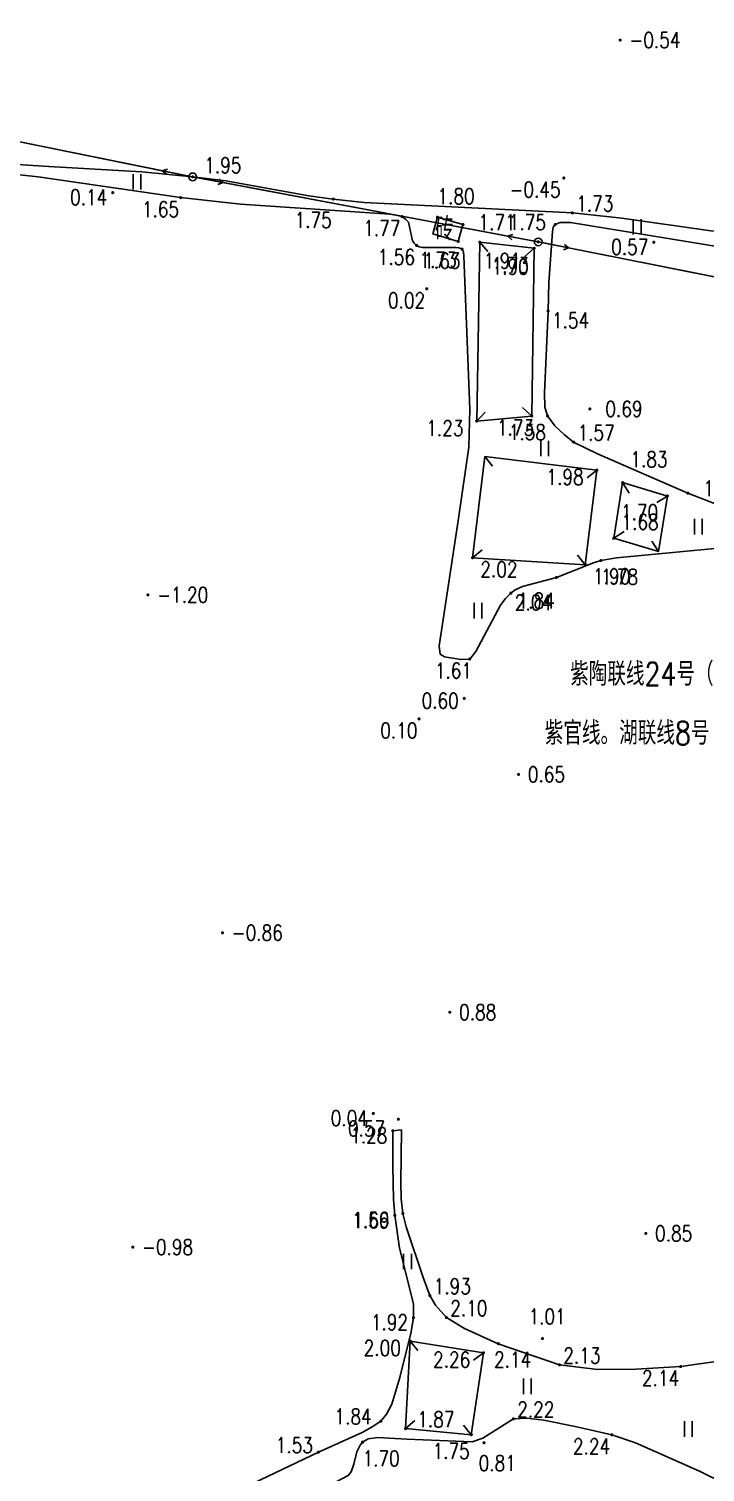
# Model space of a CAD drawing. Extents: x 500064 to 501389, y 2542464 to 2545400.
# Drawn here: x 500725.4 to 500769, y 2543635.3 to 2543728.4 of the extents above; entities that cross this region are included whole.
import ezdxf
from ezdxf.enums import TextEntityAlignment as Align

# ---------------------------------------------------------------- set-up
doc = ezdxf.new("R2010")
doc.units = 0
doc.header["$LTSCALE"] = 0.5
doc.layers.get('0').update_dxf_attribs({"linetype": 'CONTINUOUS', "lineweight": 5})
doc.layers.add('GCD', color=8, linetype='CONTINUOUS')
doc.layers.add('地形图', color=8, linetype='CONTINUOUS')
doc.styles.add('HZ', font='romans.shx', dxfattribs={"width": 0.8, "bigfont": 'hztxt.shx'})
doc.linetypes.add('10421', pattern='A,2,[150,AAA.SHX,S=1,R=0,X=0,Y=1],1e-11', length=2)

# ---------------------------------------------------------------- blocks, each defined once
blk = doc.blocks.new('GC200')
at = {"linetype": 'Continuous', "const_width": 0.2, "flags": 128}
blk.add_lwpolyline([(-0.1, 0, 1), (0.1, 0, 1)], format="xyb", close=True, dxfattribs=at)
blk = doc.blocks.new('gc121')
for p, q in [((-0.5, -1), (-0.5, 1)), ((0.5, -1), (0.5, 1))]:
    blk.add_line(p, q)
blk = doc.blocks.new('gc013b')
at = {"linetype": 'Continuous'}
blk.add_line((0.5, 0), (4, 0), dxfattribs=at)
at = {"linetype": 'Continuous', "flags": 128}
blk.add_lwpolyline([(3.39, 0.35), (4, 0), (3.39, -0.35)], dxfattribs=at)
blk = doc.blocks.new('gc170')
at = {"linetype": 'Continuous'}
blk.add_circle((0, 0), 0.5, dxfattribs=at)

msp = doc.modelspace()

# ---------------------------------------------------------------- linework, layer by layer
at = {"layer": '地形图', "linetype": 'Continuous'}
for p, q in [((500701.462, 2543725.83), (500733.959, 2543719.243)), ((500737.885, 2543718.476), (500756.25, 2543715.021)), ((500754.445, 2543714.629), (500754.974, 2543714.028)), ((500757.957, 2543714.241), (500757.357, 2543713.712)), ((500792.79, 2543707.786), (500760.178, 2543714.262)), ((500757.8, 2543703.416), (500757.213, 2543703.959)), ((500754.246, 2543703.085), (500754.79, 2543703.672)), ((500754.776, 2543700.809), (500755.269, 2543700.18)), ((500761.999, 2543699.931), (500761.369, 2543699.438)), ((500763.664, 2543699.119), (500764.089, 2543698.441)), ((500766.554, 2543698.256), (500765.876, 2543697.831)), ((500763.085, 2543695.531), (500763.763, 2543695.956)), ((500765.975, 2543694.668), (500765.55, 2543695.346)), ((500753.981, 2543694.273), (500754.596, 2543694.785)), ((500761.256, 2543693.822), (500760.744, 2543694.437)), ((500749.955, 2543643.733), (500750.458, 2543643.111)), ((500754.682, 2543642.977), (500754.037, 2543642.504)), ((500749.66, 2543638.078), (500750.265, 2543638.601)), ((500753.9, 2543637.684), (500753.406, 2543638.313))]:
    msp.add_line(p, q, dxfattribs=at)
at = {"layer": '地形图', "linetype": '10421', "flags": 128}
msp.add_lwpolyline([(500860.343, 2543851.928), (500860.047, 2543848.173), (500860.224, 2543843.871), (500860.586, 2543841.436), (500861.444, 2543839.235), (500862.157, 2543836.826), (500862.338, 2543834.809), (500861.901, 2543832.451), (500860.911, 2543830.439), (500859.128, 2543827.609), (500851.893, 2543817.011), (500850.945, 2543815.282), (500850.008, 2543813.394), (500847.518, 2543806.489), (500847.098, 2543805.734), (500846.64, 2543805.158), (500845.603, 2543804.195), (500844.63, 2543803.65), (500843.912, 2543803.41), (500843.033, 2543803.431), (500841.899, 2543803.694), (500838.886, 2543804.666), (500837.358, 2543805.028), (500836.219, 2543805.211), (500835.198, 2543805.278), (500833.319, 2543805.204), (500832.559, 2543805.261), (500831.069, 2543805.446), (500823.29, 2543806.657), (500820.881, 2543807.2), (500817.506, 2543808.162), (500813.685, 2543809.652), (500811.133, 2543811.063), (500810.562, 2543811.189), (500809.059, 2543811.24), (500806.627, 2543811.101), (500804.968, 2543810.83), (500804.108, 2543810.524), (500803.544, 2543810.028), (500802.875, 2543809.264), (500802.289, 2543808.208), (500801.898, 2543807.177), (500801.711, 2543806.174), (500801.722, 2543805.504), (500802.184, 2543804.167), (500802.293, 2543803.494), (500802.284, 2543802.744), (500802.173, 2543802.052), (500802.121, 2543801.759), (500802.038, 2543801.542), (500801.778, 2543801.351), (500798.924, 2543800.552), (500798.309, 2543800.226), (500798.148, 2543800.084), (500798.065, 2543799.938), (500797.985, 2543799.517), (500798.448, 2543797.098), (500798.544, 2543796.806), (500798.733, 2543796.507), (500798.851, 2543796.454), (500799.025, 2543796.436), (500799.182, 2543796.474), (500799.312, 2543796.541), (500800.273, 2543797.618), (500800.469, 2543797.754), (500800.737, 2543797.895), (500801.053, 2543797.953), (500801.388, 2543797.941), (500804.649, 2543797.386), (500805.832, 2543797.09), (500809.789, 2543795.991), (500814.45, 2543794.43), (500819.265, 2543792.747), (500823.708, 2543790.935), (500830.01, 2543788.428), (500830.42, 2543788.161), (500830.684, 2543787.752), (500830.717, 2543787.25), (500830.635, 2543786.574), (500828.876, 2543781.625), (500824.671, 2543771.397), (500823.392, 2543767.802), (500820.356, 2543759.78), (500819.801, 2543757.665), (500819.636, 2543756.3), (500819.695, 2543755.201), (500819.926, 2543753.871), (500820.289, 2543752.135), (500820.164, 2543750.426), (500819.733, 2543748.326), (500814.277, 2543735.818), (500812.157, 2543730.812), (500810.77, 2543727.398), (500810.197, 2543726.096), (500804.923, 2543715.593), (500801.135, 2543708.145), (500800.056, 2543706.559), (500799.568, 2543706.249), (500798.843, 2543705.997), (500797.404, 2543705.787), (500796.77, 2543705.817), (500796.121, 2543705.928), (500789.994, 2543708.502), (500787.543, 2543709.301), (500781.647, 2543711.482), (500775.489, 2543713.089), (500771.585, 2543714.053), (500760.307, 2543715.899), (500759.63, 2543715.908), (500759.318, 2543715.773), (500759.19, 2543715.596), (500759.132, 2543715.308), (500758.909, 2543712.025), (500758.852, 2543710.191), (500758.616, 2543704.913), (500758.641, 2543703.982), (500758.815, 2543703.42), (500759.291, 2543702.774), (500759.912, 2543702.198), (500760.502, 2543701.735), (500762.052, 2543700.977), (500767.871, 2543698.438), (500770.746, 2543697.33), (500775.392, 2543695.692), (500776.018, 2543695.527), (500776.429, 2543695.584), (500777.993, 2543696.026), (500778.308, 2543696.078), (500778.564, 2543696.038), (500778.801, 2543695.977), (500786.589, 2543693.437), (500788.881, 2543692.619), (500791.081, 2543691.701), (500793.057, 2543690.679), (500793.256, 2543690.443), (500793.444, 2543690.116), (500793.597, 2543689.678), (500793.583, 2543689.13), (500793.424, 2543688.696), (500792.696, 2543687.458), (500792.27, 2543686.532), (500789.308, 2543677.158), (500787.385, 2543672.284), (500786.233, 2543668.935), (500784.592, 2543662.504), (500783.42, 2543656.342), (500783.174, 2543653.102), (500783.306, 2543649.457), (500783.549, 2543647.984), (500784.91, 2543643.685), (500785.566, 2543641.799), (500786.043, 2543639.398), (500786.337, 2543637.109), (500786.169, 2543630.304), (500786.054, 2543629.794), (500785.868, 2543629.496), (500785.369, 2543629.434), (500784.87, 2543629.534), (500782.302, 2543630.056), (500780.179, 2543630.601), (500776.162, 2543631.868), (500773.51, 2543632.933), (500768.622, 2543635.33), (500764.488, 2543637.161), (500762.961, 2543637.683), (500760.591, 2543638.221), (500758.572, 2543638.617), (500757.477, 2543638.755), (500756.614, 2543638.711), (500754.644, 2543637.464), (500753.951, 2543637.222), (500749.75, 2543637.4), (500747.868, 2543637.509), (500747.238, 2543637.413), (500746.88, 2543637.207), (500746.726, 2543637.013), (500746.522, 2543636.579), (500746.314, 2543635.787), (500746.138, 2543635.303), (500745.946, 2543635.058), (500741.716, 2543632.814), (500739.79, 2543631.823), (500734.266, 2543628.917), (500733.774, 2543628.751), (500733.273, 2543628.674), (500733.04, 2543628.823), (500732.916, 2543629.01), (500732.441, 2543630.626), (500732.355, 2543630.78), (500732.197, 2543630.906), (500731.749, 2543631.013), (500731.241, 2543631.002), (500724.288, 2543630.447), (500712.949, 2543630.645), (500711.325, 2543630.634), (500700.435, 2543629.704), (500690.727, 2543628.745), (500688.358, 2543628.605), (500683.424, 2543628.311), (500679.368, 2543628.16), (500675.508, 2543628.369), (500672.672, 2543628.904), (500670.448, 2543629.513), (500669.135, 2543630.089), (500666.228, 2543631.331), (500663.88, 2543632.429), (500662.231, 2543633.593), (500661.28, 2543634.705), (500660.618, 2543636.077), (500659.469, 2543640.107), (500658.985, 2543641.512), (500658.469, 2543642.778), (500656.226, 2543646.444), (500655.177, 2543647.656), (500648.572, 2543653.759), (500648.131, 2543654.519), (500647.792, 2543655.337), (500647.668, 2543656.082), (500647.599, 2543656.926), (500648.349, 2543665.451), (500648.591, 2543668.017), (500648.598, 2543669.946), (500648.074, 2543678.756), (500648.063, 2543679.504), (500648.153, 2543680.673), (500648.66, 2543685.231), (500649.522, 2543690.364), (500649.605, 2543691.42), (500649.602, 2543692.247), (500649.394, 2543692.709), (500649.152, 2543693.058), (500639.722, 2543698.395), (500639.047, 2543698.96), (500638.606, 2543699.429), (500638.363, 2543700.114), (500638.123, 2543701.005), (500637.19, 2543705.892), (500637.056, 2543707.165), (500637.173, 2543709.494), (500637.972, 2543713.611), (500638.014, 2543714.168), (500637.897, 2543715.46), (500637.016, 2543719.21), (500636.885, 2543720.059), (500636.661, 2543722.165), (500636.162, 2543732.418), (500636.259, 2543733.964), (500636.438, 2543735.027), (500636.684, 2543735.902), (500637.752, 2543739.042), (500640.183, 2543744.392), (500644.069, 2543753.036), (500646.886, 2543758.268), (500646.946, 2543758.764), (500646.947, 2543759.128), (500646.805, 2543759.441), (500646.535, 2543759.695), (500644.538, 2543760.65)], dxfattribs=at)
at = {"layer": '地形图', "linetype": 'Continuous', "flags": 128}
msp.add_lwpolyline([(500813.507, 2543809.992), (500809.076, 2543785.297), (500803.687, 2543756.259), (500799.342, 2543730.707), (500794.752, 2543707.397), (500758.216, 2543714.651), (500735.919, 2543718.846), (500699.502, 2543726.227), (500661.202, 2543734.632)], dxfattribs=at)
at = {"layer": '地形图', "linetype": '10421', "flags": 128}
for points in [[(500706.529, 2543720.979), (500708.174, 2543720.499), (500709.745, 2543720.177), (500720.746, 2543719.883), (500722.586, 2543719.769), (500726.647, 2543719.513), (500732.644, 2543719.164), (500735.919, 2543718.846), (500738.058, 2543718.589), (500743.408, 2543717.631), (500744.995, 2543717.413), (500746.995, 2543717.201), (500760.419, 2543716.522), (500763.621, 2543716.181), (500769.344, 2543715.367), (500772.08, 2543715.103), (500772.748, 2543715.047), (500775.744, 2543715.105), (500778.164, 2543715.136), (500781.92, 2543715.039), (500784.234, 2543714.894), (500787, 2543714.575), (500787.895, 2543714.373), (500790.184, 2543713.683), (500791.043, 2543713.628), (500791.708, 2543713.781), (500792.15, 2543713.917), (500793.549, 2543714.617), (500794.534, 2543715.245), (500795.468, 2543716.071), (500796.661, 2543717.913), (500797.732, 2543720.091), (500798.372, 2543722.062), (500799.374, 2543727.125), (500800.126, 2543729.72), (500800.858, 2543732.095), (500803.447, 2543737.175), (500803.892, 2543738.504), (500804.137, 2543739.393), (500804.163, 2543740.655), (500804.022, 2543741.342), (500803.417, 2543742.995), (500803.246, 2543743.756), (500803.486, 2543750.691), (500803.476, 2543753.099), (500803.333, 2543755.106), (500803.006, 2543758.988), (500801.799, 2543760.973), (500800.188, 2543762.985), (500798.626, 2543764.274), (500795.442, 2543766.112), (500791.489, 2543768.134), (500788.471, 2543769.48), (500786.047, 2543770.907), (500785.534, 2543771.145), (500785.248, 2543771.214), (500784.991, 2543771.265), (500784.531, 2543771.256), (500784.049, 2543771.205), (500780.566, 2543770.502), (500777.837, 2543770.36), (500776.815, 2543770.187), (500776.335, 2543770.037), (500776.061, 2543769.914), (500775.536, 2543769.527), (500774.206, 2543767.977), (500773.884, 2543767.775), (500773.604, 2543767.688), (500773.051, 2543767.682), (500772.585, 2543767.729), (500755.788, 2543771.432), (500753.106, 2543772.135), (500749.477, 2543773.358), (500747.533, 2543774.108), (500745.86, 2543774.842), (500743.173, 2543776.386), (500742.52, 2543777.176), (500741.244, 2543779.813), (500740.76, 2543780.342), (500739.958, 2543780.89), (500736.777, 2543782.714), (500735.567, 2543783.254), (500734.871, 2543783.505), (500730.206, 2543784.607), (500728.934, 2543784.815), (500727.916, 2543784.906), (500726.198, 2543784.855), (500717.617, 2543784.129), (500712.892, 2543782.483), (500708.354, 2543779.408), (500704.932, 2543775.605), (500703.125, 2543771.764), (500702.321, 2543767.851), (500701.748, 2543763.612), (500701.6, 2543752.054), (500701.232, 2543748.217), (500700.381, 2543742.743), (500698.005, 2543732.182), (500697.874, 2543731.287), (500697.885, 2543730.639), (500697.99, 2543729.51), (500698.254, 2543728.338), (500698.633, 2543727.528), (500699.554, 2543726.418), (500699.942, 2543725.09), (500700.158, 2543724.447), (500700.715, 2543723.963), (500701.083, 2543723.681), (500701.833, 2543723.209), (500703.609, 2543722.202), (500704.511, 2543721.793)], [(500749.391, 2543657.349), (500749.354, 2543653.953), (500749.374, 2543652.904), (500749.484, 2543651.965), (500749.699, 2543651.101), (500750.795, 2543647.83), (500751.225, 2543646.664), (500751.593, 2543646.056), (500752.291, 2543645.247), (500753.457, 2543644.536), (500755.642, 2543643.561), (500759.588, 2543642.192), (500762.031, 2543641.902), (500764.507, 2543641.926), (500767.41, 2543642.082), (500770.755, 2543642.554), (500772.418, 2543643.116), (500773.738, 2543643.694), (500775.07, 2543644.429), (500776.623, 2543645.612), (500777.248, 2543646.571), (500777.795, 2543647.597), (500778.464, 2543649.086), (500779.502, 2543651.933), (500780.579, 2543654.969), (500781.347, 2543657.47), (500781.826, 2543659.723), (500784.124, 2543673.351), (500784.403, 2543675.534), (500784.518, 2543677.342), (500784.416, 2543679.988), (500784.315, 2543680.518), (500784.14, 2543681.126), (500783.938, 2543681.654), (500783.816, 2543681.812), (500783.594, 2543681.986), (500783.223, 2543682.127), (500782.762, 2543682.218), (500782.152, 2543682.246), (500778.96, 2543682.19), (500778.676, 2543682.257), (500778.507, 2543682.361), (500778.395, 2543682.581), (500778.355, 2543682.758), (500778.159, 2543686.335), (500778.136, 2543687.339), (500778.26, 2543689.483), (500778.209, 2543689.874), (500777.964, 2543690.441), (500777.419, 2543691.259), (500775.228, 2543694.527), (500774.854, 2543694.889), (500774.471, 2543695.091), (500774.037, 2543695.201), (500773.691, 2543695.252), (500763.274, 2543694.256), (500762.265, 2543694.094), (500761.785, 2543693.944), (500759.389, 2543692.999), (500757.192, 2543692.407), (500756.727, 2543692.208), (500756.456, 2543691.989), (500756.097, 2543691.634), (500755.79, 2543691.214), (500754.182, 2543688.229), (500753.796, 2543687.738), (500753.218, 2543687.703), (500752.175, 2543687.887), (500751.895, 2543688.058), (500751.815, 2543688.579), (500753.083, 2543696.805), (500753.734, 2543701.407), (500753.801, 2543703.865), (500753.419, 2543713.724), (500753.391, 2543714.019), (500753.301, 2543714.187), (500753.103, 2543714.272), (500752.899, 2543714.285), (500750.758, 2543714.281), (500750.528, 2543714.342), (500750.366, 2543714.427), (500750.202, 2543714.579), (500750.11, 2543714.713), (500749.842, 2543715.919), (500749.655, 2543716.129), (500749.424, 2543716.286), (500749.04, 2543716.379), (500748.633, 2543716.438), (500739.005, 2543717.083), (500735.145, 2543717.507), (500725.961, 2543718.847), (500724.161, 2543719.054), (500709.326, 2543719.724), (500708.013, 2543719.968), (500705.952, 2543720.473), (500704.782, 2543720.868), (500704.111, 2543721.259), (500699.64, 2543724.406), (500699.385, 2543724.49), (500699.086, 2543724.526), (500698.828, 2543724.463), (500698.614, 2543724.339), (500697.459, 2543723.369), (500696.919, 2543723.171), (500696.258, 2543723.094), (500694.341, 2543723.453), (500693.385, 2543723.572), (500692.555, 2543723.593), (500691.756, 2543723.345), (500690.981, 2543722.997), (500690.082, 2543722.522), (500689.371, 2543722.082), (500685.237, 2543717.655), (500683.791, 2543716.697), (500678.722, 2543714.51), (500674.877, 2543713.304), (500673.099, 2543712.908), (500672.128, 2543712.707), (500671.274, 2543712.515), (500669.663, 2543712.397), (500664.183, 2543712.479), (500663.898, 2543712.47), (500663.567, 2543712.594), (500663.32, 2543712.877), (500663.148, 2543713.473), (500663.073, 2543713.64), (500662.852, 2543713.772), (500662.083, 2543713.714), (500660.687, 2543713.482), (500659.35, 2543713.146), (500658.266, 2543712.572), (500657.371, 2543711.957), (500656.623, 2543711.216), (500656.09, 2543710.419), (500653.643, 2543702.546), (500653.669, 2543702.233), (500653.747, 2543701.995), (500653.953, 2543701.773), (500654.887, 2543701.565), (500655.049, 2543701.494), (500655.136, 2543701.35), (500655.133, 2543701.094), (500655.041, 2543700.84), (500653.016, 2543696.464), (500651.778, 2543693.313), (500649.52, 2543685.466), (500649.137, 2543683.696), (500648.989, 2543681.865), (500648.843, 2543676.527), (500648.943, 2543673.54), (500649.582, 2543661.821), (500649.815, 2543660.48), (500650.177, 2543659.856), (500651.155, 2543658.517), (500651.464, 2543657.936), (500651.895, 2543656.177), (500652.16, 2543653.769), (500652.44, 2543652.563), (500652.872, 2543651.506), (500653.681, 2543650.396), (500659.628, 2543642.869), (500659.974, 2543642.316), (500660.258, 2543641.713), (500660.422, 2543640.769), (500660.556, 2543639.152), (500660.866, 2543638.139), (500661.922, 2543636.69), (500663.712, 2543635.218), (500665.863, 2543633.89), (500668.653, 2543632.762), (500671.639, 2543631.874), (500676.341, 2543630.934), (500680.234, 2543630.849), (500684.384, 2543630.935), (500687.682, 2543631.167), (500699.681, 2543631.312), (500702.44, 2543631.388), (500714.533, 2543631.137), (500717.114, 2543631.238), (500724.67, 2543631.705), (500729.855, 2543632.074), (500733.046, 2543632.435), (500735.892, 2543632.984), (500737.213, 2543633.415), (500738.906, 2543634.108), (500744.031, 2543636.561), (500746.853, 2543637.823), (500747.497, 2543638.197), (500748.071, 2543638.559), (500748.436, 2543639.02), (500748.768, 2543639.662), (500749.278, 2543641.386), (500750.012, 2543644.325), (500750.166, 2543645.24), (500750.168, 2543646.129), (500749.27, 2543649.723), (500748.958, 2543651.843), (500748.869, 2543652.854), (500748.839, 2543654.988), (500748.833, 2543657.3)]]:
    msp.add_lwpolyline(points, close=True, dxfattribs=at)
at = {"layer": '地形图', "linetype": 'Continuous', "flags": 128}
for points in [[(500751.716, 2543716.243), (500753.362, 2543715.769), (500753.054, 2543714.688), (500751.408, 2543715.162)], [(500766.554, 2543698.256), (500763.664, 2543699.119), (500763.085, 2543695.531), (500765.975, 2543694.668)], [(500754.682, 2543642.977), (500749.955, 2543643.733), (500749.66, 2543638.078), (500753.9, 2543637.684)]]:
    msp.add_lwpolyline(points, close=True, dxfattribs=at)
for points, elevation in [([(500757.957, 2543714.241), (500754.445, 2543714.629), (500754.246, 2543703.085), (500757.8, 2543703.416)], 1.895), ([(500761.999, 2543699.931), (500754.776, 2543700.809), (500753.981, 2543694.273), (500761.256, 2543693.822)], 1.981)]:
    msp.add_lwpolyline(points, close=True, dxfattribs=dict(at, elevation=elevation))

# ---------------------------------------------------------------- block references
at = {"layer": '地形图', "linetype": 'Continuous'}
ref = msp.add_blockref('GC200', (500763.507, 2543727.674, -0.54), dxfattribs=dict(at, xscale=0.5, yscale=0.5, zscale=0.5))
ref.add_attrib('height', '-0.54', dxfattribs={"layer": 'GCD', "linetype": 'Continuous', "height": 1, "style": 'HZ', "width": 0.8}).set_placement((500764.107, 2543727.674, -0.54), align=Align.MIDDLE_LEFT)
ref = msp.add_blockref('GC200', (500735.919, 2543718.846, 1.946), dxfattribs=dict(at, xscale=0.5, yscale=0.5, zscale=0.5))
ref.add_attrib('height', '1.95', dxfattribs={"layer": 'GCD', "linetype": 'Continuous', "height": 1, "style": 'HZ', "width": 0.8}).set_placement((500736.669, 2543719.596, 1.95), align=Align.MIDDLE_LEFT)
at = {"layer": '地形图', "linetype": 'Continuous', "xscale": 0.5, "yscale": 0.5}
for name, p in [('gc121', (500732.323, 2543718.523)), ('gc170', (500735.919, 2543718.846)), ('gc121', (500764.603, 2543715.619)), ('gc170', (500758.216, 2543714.651)), ('gc121', (500758.626, 2543701.321)), ('gc121', (500768.551, 2543696.281)), ('gc121', (500754.332, 2543690.861)), ('gc121', (500749.782, 2543648.863)), ('gc121', (500757.508, 2543640.813)), ('gc121', (500767.899, 2543638.055))]:
    msp.add_blockref(name, p, dxfattribs=at)
at = {"layer": '地形图', "linetype": 'Continuous', "yscale": 0.5}
for p, xscale, rotation in [((500735.919, 2543718.846), 0.5000000000127762, 168.542493409472), ((500735.919, 2543718.846), 0.5000000000404023, 349.3448196200541), ((500758.216, 2543714.651), 0.5000000000404023, 169.3448196200542), ((500758.216, 2543714.651), 0.5000000000331335, 348.7703094229955)]:
    msp.add_blockref('gc013b', p, dxfattribs=dict(at, xscale=xscale, rotation=rotation))
at = {"layer": '地形图', "linetype": 'Continuous'}
ref = msp.add_blockref('GC200', (500759.87, 2543718.774, -0.448), dxfattribs=dict(at, xscale=0.5, yscale=0.5, zscale=0.5))
ref.add_attrib('height', '-0.45', dxfattribs={"layer": 'GCD', "linetype": 'Continuous', "height": 1, "style": 'HZ', "width": 0.8}).set_placement((500756.37, 2543718.024, -0.45), align=Align.MIDDLE_LEFT)
ref = msp.add_blockref('GC200', (500730.764, 2543717.83, 0.14), dxfattribs=dict(at, xscale=0.5, yscale=0.5, zscale=0.5))
ref.add_attrib('height', '0.14', dxfattribs={"layer": 'GCD', "linetype": 'Continuous', "height": 1, "style": 'HZ', "width": 0.8}).set_placement((500728.014, 2543717.53, 0.14), align=Align.MIDDLE_LEFT)
ref = msp.add_blockref('GC200', (500751.716, 2543716.243, 1.802), dxfattribs=dict(at, xscale=0.5, yscale=0.5, zscale=0.5))
ref.add_attrib('height', '1.80', dxfattribs={"layer": 'GCD', "linetype": 'Continuous', "height": 1, "style": 'HZ', "width": 0.8}).set_placement((500751.716, 2543717.593, 1.8), align=Align.MIDDLE_LEFT)
ref = msp.add_blockref('GC200', (500735.145, 2543717.507, 1.649), dxfattribs=dict(at, xscale=0.5, yscale=0.5, zscale=0.5))
ref.add_attrib('height', '1.65', dxfattribs={"layer": 'GCD', "linetype": 'Continuous', "height": 1, "style": 'HZ', "width": 0.8}).set_placement((500732.645, 2543716.757, 1.65), align=Align.MIDDLE_LEFT)
ref = msp.add_blockref('GC200', (500744.995, 2543717.413, 1.746), dxfattribs=dict(at, xscale=0.5, yscale=0.5, zscale=0.5))
ref.add_attrib('height', '1.75', dxfattribs={"layer": 'GCD', "linetype": 'Continuous', "height": 1, "style": 'HZ', "width": 0.8}).set_placement((500742.495, 2543716.063, 1.75), align=Align.MIDDLE_LEFT)
ref = msp.add_blockref('GC200', (500760.419, 2543716.522, 1.73), dxfattribs=dict(at, xscale=0.5, yscale=0.5, zscale=0.5))
ref.add_attrib('height', '1.73', dxfattribs={"layer": 'GCD', "linetype": 'Continuous', "height": 1, "style": 'HZ', "width": 0.8}).set_placement((500760.669, 2543717.122, 1.73), align=Align.MIDDLE_LEFT)
ref = msp.add_blockref('GC200', (500749.424, 2543716.286, 1.767), dxfattribs=dict(at, xscale=0.5, yscale=0.5, zscale=0.5))
ref.add_attrib('height', '1.77', dxfattribs={"layer": 'GCD', "linetype": 'Continuous', "height": 1, "style": 'HZ', "width": 0.8}).set_placement((500746.924, 2543715.536, 1.77), align=Align.MIDDLE_LEFT)
ref = msp.add_blockref('GC200', (500753.362, 2543715.769, 1.707), dxfattribs=dict(at, xscale=0.5, yscale=0.5, zscale=0.5))
ref.add_attrib('height', '1.71', dxfattribs={"layer": 'GCD', "linetype": 'Continuous', "height": 1, "style": 'HZ', "width": 0.8}).set_placement((500754.362, 2543715.919, 1.71), align=Align.MIDDLE_LEFT)
ref = msp.add_blockref('GC200', (500759.318, 2543715.773, 1.746), dxfattribs=dict(at, xscale=0.5, yscale=0.5, zscale=0.5))
ref.add_attrib('height', '1.75', dxfattribs={"layer": 'GCD', "linetype": 'Continuous', "height": 1, "style": 'HZ', "width": 0.8}).set_placement((500756.318, 2543715.923, 1.75), align=Align.MIDDLE_LEFT)
ref = msp.add_blockref('GC200', (500750.366, 2543714.427, 1.564), dxfattribs=dict(at, xscale=0.5, yscale=0.5, zscale=0.5))
ref.add_attrib('height', '1.56', dxfattribs={"layer": 'GCD', "linetype": 'Continuous', "height": 1, "style": 'HZ', "width": 0.8}).set_placement((500747.866, 2543713.677, 1.56), align=Align.MIDDLE_LEFT)
ref = msp.add_blockref('GC200', (500753.054, 2543714.688, 1.732), dxfattribs=dict(at, xscale=0.5, yscale=0.5, zscale=0.5))
ref.add_attrib('height', '1.73', dxfattribs={"layer": 'GCD', "linetype": 'Continuous', "height": 1, "style": 'HZ', "width": 0.8}).set_placement((500750.554, 2543713.488, 1.73), align=Align.MIDDLE_LEFT)
ref = msp.add_blockref('GC200', (500753.301, 2543714.187, 1.63), dxfattribs=dict(at, xscale=0.5, yscale=0.5, zscale=0.5))
ref.add_attrib('height', '1.63', dxfattribs={"layer": 'GCD', "linetype": 'Continuous', "height": 1, "style": 'HZ', "width": 0.8}).set_placement((500750.801, 2543713.437, 1.63), align=Align.MIDDLE_LEFT)
ref = msp.add_blockref('GC200', (500754.445, 2543714.629, 1.912), dxfattribs=dict(at, xscale=0.5, yscale=0.5, zscale=0.5))
ref.add_attrib('height', '1.91', dxfattribs={"layer": 'GCD', "linetype": 'Continuous', "height": 1, "style": 'HZ', "width": 0.8}).set_placement((500754.695, 2543713.429, 1.91), align=Align.MIDDLE_LEFT)
ref = msp.add_blockref('GC200', (500757.957, 2543714.241, 1.895), dxfattribs=dict(at, xscale=0.5, yscale=0.5, zscale=0.5))
ref.add_attrib('height', '1.90', dxfattribs={"layer": 'GCD', "linetype": 'Continuous', "height": 1, "style": 'HZ', "width": 0.8}).set_placement((500755.207, 2543713.041, 1.9), align=Align.MIDDLE_LEFT)
ref = msp.add_blockref('GC200', (500758.216, 2543714.651, 1.73), dxfattribs=dict(at, xscale=0.5, yscale=0.5, zscale=0.5))
ref.add_attrib('height', '1.73', dxfattribs={"layer": 'GCD', "linetype": 'Continuous', "height": 1, "style": 'HZ', "width": 0.8}).set_placement((500755.216, 2543713.151, 1.73), align=Align.MIDDLE_LEFT)
ref = msp.add_blockref('GC200', (500765.675, 2543714.625, 0.566), dxfattribs=dict(at, xscale=0.5, yscale=0.5, zscale=0.5))
ref.add_attrib('height', '0.57', dxfattribs={"layer": 'GCD', "linetype": 'Continuous', "height": 1, "style": 'HZ', "width": 0.8}).set_placement((500762.925, 2543714.325, 0.57), align=Align.MIDDLE_LEFT)
ref = msp.add_blockref('GC200', (500751.022, 2543711.626, 0.02), dxfattribs=dict(at, xscale=0.5, yscale=0.5, zscale=0.5))
ref.add_attrib('height', '0.02', dxfattribs={"layer": 'GCD', "linetype": 'Continuous', "height": 1, "style": 'HZ', "width": 0.8}).set_placement((500748.522, 2543710.876, 0.02), align=Align.MIDDLE_LEFT)
ref = msp.add_blockref('GC200', (500758.852, 2543710.191, 1.536), dxfattribs=dict(at, xscale=0.5, yscale=0.5, zscale=0.5))
ref.add_attrib('height', '1.54', dxfattribs={"layer": 'GCD', "linetype": 'Continuous', "height": 1, "style": 'HZ', "width": 0.8}).set_placement((500759.102, 2543709.591, 1.54), align=Align.MIDDLE_LEFT)
ref = msp.add_blockref('GC200', (500761.55, 2543703.872, 0.694), dxfattribs=dict(at, xscale=0.5, yscale=0.5, zscale=0.5))
ref.add_attrib('height', '0.69', dxfattribs={"layer": 'GCD', "linetype": 'Continuous', "height": 1, "style": 'HZ', "width": 0.8}).set_placement((500762.55, 2543703.872, 0.69), align=Align.MIDDLE_LEFT)
ref = msp.add_blockref('GC200', (500754.246, 2543703.085, 1.225), dxfattribs=dict(at, xscale=0.5, yscale=0.5, zscale=0.5))
ref.add_attrib('height', '1.23', dxfattribs={"layer": 'GCD', "linetype": 'Continuous', "height": 1, "style": 'HZ', "width": 0.8}).set_placement((500750.996, 2543702.635, 1.23), align=Align.MIDDLE_LEFT)
ref = msp.add_blockref('GC200', (500757.8, 2543703.416, 1.728), dxfattribs=dict(at, xscale=0.5, yscale=0.5, zscale=0.5))
ref.add_attrib('height', '1.73', dxfattribs={"layer": 'GCD', "linetype": 'Continuous', "height": 1, "style": 'HZ', "width": 0.8}).set_placement((500755.55, 2543702.666, 1.73), align=Align.MIDDLE_LEFT)
ref = msp.add_blockref('GC200', (500758.815, 2543703.42, 1.582), dxfattribs=dict(at, xscale=0.5, yscale=0.5, zscale=0.5))
ref.add_attrib('height', '1.58', dxfattribs={"layer": 'GCD', "linetype": 'Continuous', "height": 1, "style": 'HZ', "width": 0.8}).set_placement((500756.315, 2543702.37, 1.58), align=Align.MIDDLE_LEFT)
ref = msp.add_blockref('GC200', (500760.502, 2543701.735, 1.568), dxfattribs=dict(at, xscale=0.5, yscale=0.5, zscale=0.5))
ref.add_attrib('height', '1.57', dxfattribs={"layer": 'GCD', "linetype": 'Continuous', "height": 1, "style": 'HZ', "width": 0.8}).set_placement((500760.752, 2543702.335, 1.57), align=Align.MIDDLE_LEFT)
ref = msp.add_blockref('GC200', (500763.664, 2543699.119, 1.83), dxfattribs=dict(at, xscale=0.5, yscale=0.5, zscale=0.5))
ref.add_attrib('height', '1.83', dxfattribs={"layer": 'GCD', "linetype": 'Continuous', "height": 1, "style": 'HZ', "width": 0.8}).set_placement((500764.164, 2543700.619, 1.83), align=Align.MIDDLE_LEFT)
ref = msp.add_blockref('GC200', (500761.999, 2543699.931, 1.981), dxfattribs=dict(at, xscale=0.5, yscale=0.5, zscale=0.5))
ref.add_attrib('height', '1.98', dxfattribs={"layer": 'GCD', "linetype": 'Continuous', "height": 1, "style": 'HZ', "width": 0.8}).set_placement((500758.749, 2543699.481, 1.98), align=Align.MIDDLE_LEFT)
ref = msp.add_blockref('GC200', (500767.871, 2543698.438, 1.877), dxfattribs=dict(at, xscale=0.5, yscale=0.5, zscale=0.5))
ref.add_attrib('height', '1.88', dxfattribs={"layer": 'GCD', "linetype": 'Continuous', "height": 1, "style": 'HZ', "width": 0.8}).set_placement((500768.871, 2543698.738, 1.88), align=Align.MIDDLE_LEFT)
ref = msp.add_blockref('GC200', (500766.554, 2543698.256, 1.698), dxfattribs=dict(at, xscale=0.5, yscale=0.5, zscale=0.5))
ref.add_attrib('height', '1.70', dxfattribs={"layer": 'GCD', "linetype": 'Continuous', "height": 1, "style": 'HZ', "width": 0.8}).set_placement((500763.554, 2543697.206, 1.7), align=Align.MIDDLE_LEFT)
ref = msp.add_blockref('GC200', (500763.085, 2543695.531, 1.678), dxfattribs=dict(at, xscale=0.5, yscale=0.5, zscale=0.5))
ref.add_attrib('height', '1.68', dxfattribs={"layer": 'GCD', "linetype": 'Continuous', "height": 1, "style": 'HZ', "width": 0.8}).set_placement((500763.585, 2543696.581, 1.68), align=Align.MIDDLE_LEFT)
ref = msp.add_blockref('GC200', (500753.981, 2543694.273, 2.021), dxfattribs=dict(at, xscale=0.5, yscale=0.5, zscale=0.5))
ref.add_attrib('height', '2.02', dxfattribs={"layer": 'GCD', "linetype": 'Continuous', "height": 1, "style": 'HZ', "width": 0.8}).set_placement((500754.481, 2543693.523, 2.02), align=Align.MIDDLE_LEFT)
ref = msp.add_blockref('GC200', (500761.256, 2543693.822, 1.9), dxfattribs=dict(at, xscale=0.5, yscale=0.5, zscale=0.5))
ref.add_attrib('height', '1.90', dxfattribs={"layer": 'GCD', "linetype": 'Continuous', "height": 1, "style": 'HZ', "width": 0.8}).set_placement((500761.756, 2543693.072, 1.9), align=Align.MIDDLE_LEFT)
ref = msp.add_blockref('GC200', (500762.265, 2543694.094, 1.778), dxfattribs=dict(at, xscale=0.5, yscale=0.5, zscale=0.5))
ref.add_attrib('height', '1.78', dxfattribs={"layer": 'GCD', "linetype": 'Continuous', "height": 1, "style": 'HZ', "width": 0.8}).set_placement((500762.265, 2543693.044, 1.78), align=Align.MIDDLE_LEFT)
ref = msp.add_blockref('GC200', (500759.389, 2543692.999, 1.841), dxfattribs=dict(at, xscale=0.5, yscale=0.5, zscale=0.5))
ref.add_attrib('height', '1.84', dxfattribs={"layer": 'GCD', "linetype": 'Continuous', "height": 1, "style": 'HZ', "width": 0.8}).set_placement((500756.889, 2543691.499, 1.84), align=Align.MIDDLE_LEFT)
ref = msp.add_blockref('GC200', (500733.035, 2543691.875, -1.2), dxfattribs=dict(at, xscale=0.5, yscale=0.5, zscale=0.5))
ref.add_attrib('height', '-1.20', dxfattribs={"layer": 'GCD', "linetype": 'Continuous', "height": 1, "style": 'HZ', "width": 0.8}).set_placement((500733.635, 2543691.875, -1.2), align=Align.MIDDLE_LEFT)
ref = msp.add_blockref('GC200', (500756.456, 2543691.989, 2.035), dxfattribs=dict(at, xscale=0.5, yscale=0.5, zscale=0.5))
ref.add_attrib('height', '2.04', dxfattribs={"layer": 'GCD', "linetype": 'Continuous', "height": 1, "style": 'HZ', "width": 0.8}).set_placement((500756.706, 2543691.389, 2.04), align=Align.MIDDLE_LEFT)
ref = msp.add_blockref('GC200', (500753.796, 2543687.738, 1.614), dxfattribs=dict(at, xscale=0.5, yscale=0.5, zscale=0.5))
ref.add_attrib('height', '1.61', dxfattribs={"layer": 'GCD', "linetype": 'Continuous', "height": 1, "style": 'HZ', "width": 0.8}).set_placement((500751.546, 2543686.988, 1.61), align=Align.MIDDLE_LEFT)
ref = msp.add_blockref('GC200', (500753.441, 2543685.199, 0.6), dxfattribs=dict(at, xscale=0.5, yscale=0.5, zscale=0.5))
ref.add_attrib('height', '0.60', dxfattribs={"layer": 'GCD', "linetype": 'Continuous', "height": 1, "style": 'HZ', "width": 0.8}).set_placement((500750.691, 2543685.049, 0.6), align=Align.MIDDLE_LEFT)
ref = msp.add_blockref('GC200', (500750.527, 2543683.873, 0.104), dxfattribs=dict(at, xscale=0.5, yscale=0.5, zscale=0.5))
ref.add_attrib('height', '0.10', dxfattribs={"layer": 'GCD', "linetype": 'Continuous', "height": 1, "style": 'HZ', "width": 0.8}).set_placement((500748.027, 2543683.123, 0.1), align=Align.MIDDLE_LEFT)
ref = msp.add_blockref('GC200', (500756.948, 2543680.294, 0.65), dxfattribs=dict(at, xscale=0.5, yscale=0.5, zscale=0.5))
ref.add_attrib('height', '0.65', dxfattribs={"layer": 'GCD', "linetype": 'Continuous', "height": 1, "style": 'HZ', "width": 0.8}).set_placement((500757.548, 2543680.294, 0.65), align=Align.MIDDLE_LEFT)
ref = msp.add_blockref('GC200', (500737.848, 2543670.076, -0.86), dxfattribs=dict(at, xscale=0.5, yscale=0.5, zscale=0.5))
ref.add_attrib('height', '-0.86', dxfattribs={"layer": 'GCD', "linetype": 'Continuous', "height": 1, "style": 'HZ', "width": 0.8}).set_placement((500738.448, 2543670.076, -0.86), align=Align.MIDDLE_LEFT)
ref = msp.add_blockref('GC200', (500752.512, 2543664.946, 0.88), dxfattribs=dict(at, xscale=0.5, yscale=0.5, zscale=0.5))
ref.add_attrib('height', '0.88', dxfattribs={"layer": 'GCD', "linetype": 'Continuous', "height": 1, "style": 'HZ', "width": 0.8}).set_placement((500753.112, 2543664.946, 0.88), align=Align.MIDDLE_LEFT)
ref = msp.add_blockref('GC200', (500747.578, 2543658.416, 0.036), dxfattribs=dict(at, xscale=0.5, yscale=0.5, zscale=0.5))
ref.add_attrib('height', '0.04', dxfattribs={"layer": 'GCD', "linetype": 'Continuous', "height": 1, "style": 'HZ', "width": 0.8}).set_placement((500744.828, 2543658.116, 0.04), align=Align.MIDDLE_LEFT)
ref = msp.add_blockref('GC200', (500749.193, 2543658.042, 0.567), dxfattribs=dict(at, xscale=0.5, yscale=0.5, zscale=0.5))
ref.add_attrib('height', '0.57', dxfattribs={"layer": 'GCD', "linetype": 'Continuous', "height": 1, "style": 'HZ', "width": 0.8}).set_placement((500745.943, 2543657.442, 0.57), align=Align.MIDDLE_LEFT)
ref = msp.add_blockref('GC200', (500748.833, 2543657.3, 1.282), dxfattribs=dict(at, xscale=0.5, yscale=0.5, zscale=0.5))
ref.add_attrib('height', '1.28', dxfattribs={"layer": 'GCD', "linetype": 'Continuous', "height": 1, "style": 'HZ', "width": 0.8}).set_placement((500746.083, 2543657, 1.28), align=Align.MIDDLE_LEFT)
ref = msp.add_blockref('GC200', (500748.958, 2543651.843, 1.555), dxfattribs=dict(at, xscale=0.5, yscale=0.5, zscale=0.5))
ref.add_attrib('height', '1.56', dxfattribs={"layer": 'GCD', "linetype": 'Continuous', "height": 1, "style": 'HZ', "width": 0.8}).set_placement((500746.208, 2543651.543, 1.56), align=Align.MIDDLE_LEFT)
ref = msp.add_blockref('GC200', (500749.484, 2543651.965, 1.685), dxfattribs=dict(at, xscale=0.5, yscale=0.5, zscale=0.5))
ref.add_attrib('height', '1.69', dxfattribs={"layer": 'GCD', "linetype": 'Continuous', "height": 1, "style": 'HZ', "width": 0.8}).set_placement((500746.234, 2543651.515, 1.69), align=Align.MIDDLE_LEFT)
ref = msp.add_blockref('GC200', (500765.156, 2543650.677, 0.85), dxfattribs=dict(at, xscale=0.5, yscale=0.5, zscale=0.5))
ref.add_attrib('height', '0.85', dxfattribs={"layer": 'GCD', "linetype": 'Continuous', "height": 1, "style": 'HZ', "width": 0.8}).set_placement((500765.756, 2543650.677, 0.85), align=Align.MIDDLE_LEFT)
ref = msp.add_blockref('GC200', (500732.058, 2543649.792, -0.98), dxfattribs=dict(at, xscale=0.5, yscale=0.5, zscale=0.5))
ref.add_attrib('height', '-0.98', dxfattribs={"layer": 'GCD', "linetype": 'Continuous', "height": 1, "style": 'HZ', "width": 0.8}).set_placement((500732.658, 2543649.792, -0.98), align=Align.MIDDLE_LEFT)
ref = msp.add_blockref('GC200', (500751.225, 2543646.664, 1.929), dxfattribs=dict(at, xscale=0.5, yscale=0.5, zscale=0.5))
ref.add_attrib('height', '1.93', dxfattribs={"layer": 'GCD', "linetype": 'Continuous', "height": 1, "style": 'HZ', "width": 0.8}).set_placement((500751.475, 2543647.264, 1.93), align=Align.MIDDLE_LEFT)
ref = msp.add_blockref('GC200', (500752.291, 2543645.247, 2.096), dxfattribs=dict(at, xscale=0.5, yscale=0.5, zscale=0.5))
ref.add_attrib('height', '2.10', dxfattribs={"layer": 'GCD', "linetype": 'Continuous', "height": 1, "style": 'HZ', "width": 0.8}).set_placement((500752.541, 2543645.847, 2.1), align=Align.MIDDLE_LEFT)
ref = msp.add_blockref('GC200', (500750.166, 2543645.24, 1.917), dxfattribs=dict(at, xscale=0.5, yscale=0.5, zscale=0.5))
ref.add_attrib('height', '1.92', dxfattribs={"layer": 'GCD', "linetype": 'Continuous', "height": 1, "style": 'HZ', "width": 0.8}).set_placement((500747.416, 2543644.94, 1.92), align=Align.MIDDLE_LEFT)
ref = msp.add_blockref('GC200', (500758.489, 2543643.888, 1.007), dxfattribs=dict(at, xscale=0.5, yscale=0.5, zscale=0.5))
ref.add_attrib('height', '1.01', dxfattribs={"layer": 'GCD', "linetype": 'Continuous', "height": 1, "style": 'HZ', "width": 0.8}).set_placement((500757.592, 2543645.312, 1.01), align=Align.MIDDLE_LEFT)
ref = msp.add_blockref('GC200', (500749.955, 2543643.733, 2.002), dxfattribs=dict(at, xscale=0.5, yscale=0.5, zscale=0.5))
ref.add_attrib('height', '2.00', dxfattribs={"layer": 'GCD', "linetype": 'Continuous', "height": 1, "style": 'HZ', "width": 0.8}).set_placement((500746.955, 2543643.283, 2), align=Align.MIDDLE_LEFT)
ref = msp.add_blockref('GC200', (500755.642, 2543643.561, 2.135), dxfattribs=dict(at, xscale=0.5, yscale=0.5, zscale=0.5))
ref.add_attrib('height', '2.14', dxfattribs={"layer": 'GCD', "linetype": 'Continuous', "height": 1, "style": 'HZ', "width": 0.8}).set_placement((500755.366, 2543642.531, 2.14), align=Align.MIDDLE_LEFT)
ref = msp.add_blockref('GC200', (500759.588, 2543642.192, 2.131), dxfattribs=dict(at, xscale=0.5, yscale=0.5, zscale=0.5))
ref.add_attrib('height', '2.13', dxfattribs={"layer": 'GCD', "linetype": 'Continuous', "height": 1, "style": 'HZ', "width": 0.8}).set_placement((500759.838, 2543642.792, 2.13), align=Align.MIDDLE_LEFT)
ref = msp.add_blockref('GC200', (500754.682, 2543642.977, 2.262), dxfattribs=dict(at, xscale=0.5, yscale=0.5, zscale=0.5))
ref.add_attrib('height', '2.26', dxfattribs={"layer": 'GCD', "linetype": 'Continuous', "height": 1, "style": 'HZ', "width": 0.8}).set_placement((500751.432, 2543642.527, 2.26), align=Align.MIDDLE_LEFT)
ref = msp.add_blockref('GC200', (500767.41, 2543642.082, 2.143), dxfattribs=dict(at, xscale=0.5, yscale=0.5, zscale=0.5))
ref.add_attrib('height', '2.14', dxfattribs={"layer": 'GCD', "linetype": 'Continuous', "height": 1, "style": 'HZ', "width": 0.8}).set_placement((500764.91, 2543641.332, 2.14), align=Align.MIDDLE_LEFT)
ref = msp.add_blockref('GC200', (500756.614, 2543638.711, 2.219), dxfattribs=dict(at, xscale=0.5, yscale=0.5, zscale=0.5))
ref.add_attrib('height', '2.22', dxfattribs={"layer": 'GCD', "linetype": 'Continuous', "height": 1, "style": 'HZ', "width": 0.8}).set_placement((500756.864, 2543639.311, 2.22), align=Align.MIDDLE_LEFT)
ref = msp.add_blockref('GC200', (500748.071, 2543638.559, 1.841), dxfattribs=dict(at, xscale=0.5, yscale=0.5, zscale=0.5))
ref.add_attrib('height', '1.84', dxfattribs={"layer": 'GCD', "linetype": 'Continuous', "height": 1, "style": 'HZ', "width": 0.8}).set_placement((500745.071, 2543638.859, 1.84), align=Align.MIDDLE_LEFT)
ref = msp.add_blockref('GC200', (500749.66, 2543638.078, 1.872), dxfattribs=dict(at, xscale=0.5, yscale=0.5, zscale=0.5))
ref.add_attrib('height', '1.87', dxfattribs={"layer": 'GCD', "linetype": 'Continuous', "height": 1, "style": 'HZ', "width": 0.8}).set_placement((500750.41, 2543638.678, 1.87), align=Align.MIDDLE_LEFT)
ref = msp.add_blockref('GC200', (500753.9, 2543637.684, 1.749), dxfattribs=dict(at, xscale=0.5, yscale=0.5, zscale=0.5))
ref.add_attrib('height', '1.75', dxfattribs={"layer": 'GCD', "linetype": 'Continuous', "height": 1, "style": 'HZ', "width": 0.8}).set_placement((500751.4, 2543636.634, 1.75), align=Align.MIDDLE_LEFT)
ref = msp.add_blockref('GC200', (500762.961, 2543637.683, 2.241), dxfattribs=dict(at, xscale=0.5, yscale=0.5, zscale=0.5))
ref.add_attrib('height', '2.24', dxfattribs={"layer": 'GCD', "linetype": 'Continuous', "height": 1, "style": 'HZ', "width": 0.8}).set_placement((500760.461, 2543636.933, 2.24), align=Align.MIDDLE_LEFT)
ref = msp.add_blockref('GC200', (500744.031, 2543636.561, 1.532), dxfattribs=dict(at, xscale=0.5, yscale=0.5, zscale=0.5))
ref.add_attrib('height', '1.53', dxfattribs={"layer": 'GCD', "linetype": 'Continuous', "height": 1, "style": 'HZ', "width": 0.8}).set_placement((500741.281, 2543637.011, 1.53), align=Align.MIDDLE_LEFT)
ref = msp.add_blockref('GC200', (500746.88, 2543637.207, 1.7), dxfattribs=dict(at, xscale=0.5, yscale=0.5, zscale=0.5))
ref.add_attrib('height', '1.70', dxfattribs={"layer": 'GCD', "linetype": 'Continuous', "height": 1, "style": 'HZ', "width": 0.8}).set_placement((500746.88, 2543636.157, 1.7), align=Align.MIDDLE_LEFT)
ref = msp.add_blockref('GC200', (500754.717, 2543637.167, 0.81), dxfattribs=dict(at, xscale=0.5, yscale=0.5, zscale=0.5))
ref.add_attrib('height', '0.81', dxfattribs={"layer": 'GCD', "linetype": 'Continuous', "height": 1, "style": 'HZ', "width": 0.8}).set_placement((500754.372, 2543635.853, 0.81), align=Align.MIDDLE_LEFT)

# ---------------------------------------------------------------- texts
at = {"layer": '地形图', "linetype": 'Continuous', "style": 'HZ', "width": 0.8}
msp.add_text('砖', height=1.5, dxfattribs=at).set_placement((500752.754, 2543715.483), align=Align.MIDDLE_RIGHT)
for s, p in [('紫陶联线24号（110KV）', (500768.051, 2543686.848)), ('紫官线。湖联线8号（110KV）', (500767.7, 2543683.036))]:
    msp.add_text(s, height=1.5, dxfattribs=at).set_placement(p, align=Align.MIDDLE)

doc.saveas('drawing.dxf')
